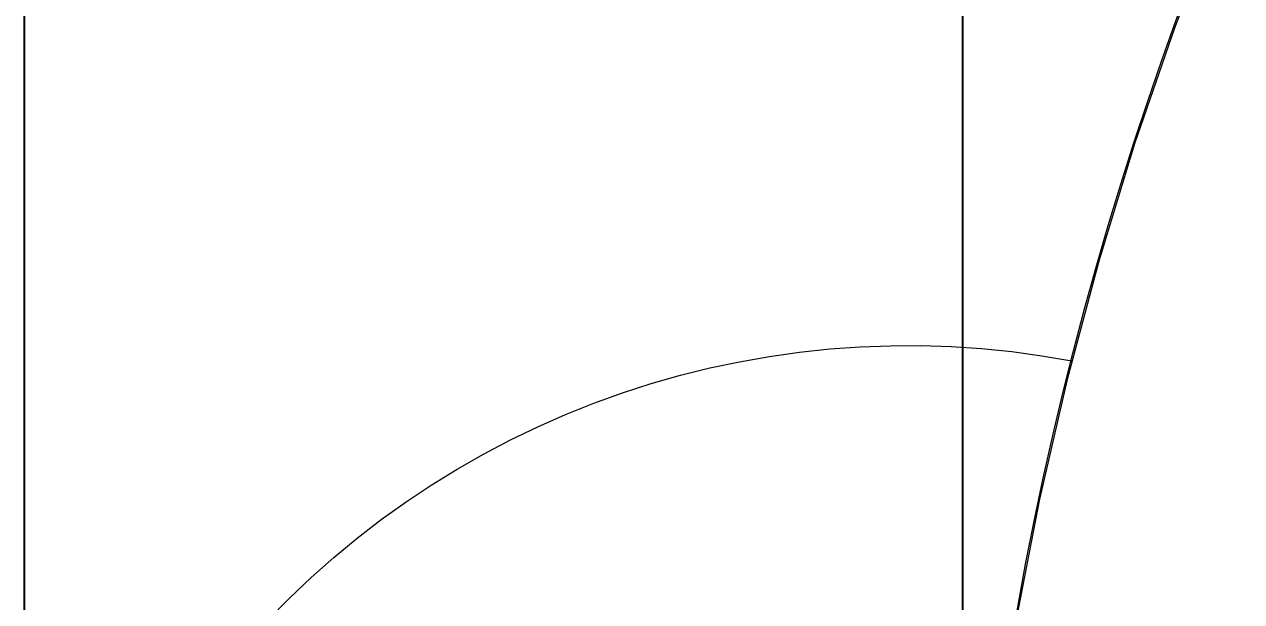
# Model space of a CAD drawing. Header units: inches. Extents: x -12 to 136, y -5 to 104.
# Drawn here: x 42.807 to 45.885, y 5.688 to 7.147 of the extents above; entities that cross this region are included whole.
import ezdxf

# ---------------------------------------------------------------- set-up
doc = ezdxf.new("R2010")
doc.units = ezdxf.units.IN
doc.layers.add('ZANO_R', color=7, linetype='Continuous', lineweight=0)
doc.layers.add('ZANO_W', color=1, linetype='Continuous', lineweight=0)
doc.styles.get("Standard").update_dxf_attribs({"font": 'ARIALUNI.TTF'})
doc.dimstyles.new('amerykanie', dxfattribs={"dimtxt": 50, "dimasz": 50, "dimexe": 0.5, "dimexo": 0.5, "dimgap": 1, "dimtad": 1, "dimdec": 0, "dimzin": 0, "dimlunit": 5, "dimtxsty": 'Standard', "dimcen": 0.09, "dimclrd": 1, "dimclre": 1, "dimclrt": 1, "dimazin": 0, "dimtfac": 1, "dimtdec": 0, "dimtmove": 0, "dimatfit": 3, "dimfxl": 1, "dimtzin": 0, "dimarcsym": 1})

# ---------------------------------------------------------------- blocks, each defined once
blk = doc.blocks.new('*D374')
at = {"layer": 'ZANO_W', "color": 1, "lineweight": -2}
for p, q in [((45.1797, 4.602), (45.1797, 14.347)), ((62.9454, 4.602), (62.9454, 14.347)), ((61.9454, 13.847), (46.1797, 13.847))]:
    blk.add_line(p, q, dxfattribs=at)
at = {"layer": 'ZANO_W', "color": 1}
for points in [[(46.1797, 14.0137), (46.1797, 13.6804), (45.1797, 13.847)], [(61.9454, 13.6804), (61.9454, 14.0137), (62.9454, 13.847)]]:
    blk.add_solid(points, dxfattribs=at)
at = {"layer": 'ZANO_W', "color": 1, "insert": (54.0626, 14.8661), "char_height": 1, "attachment_point": 5}
blk.add_mtext('17 3/4', dxfattribs=at)
blk = doc.blocks.new('*D375')
at = {"layer": 'ZANO_W', "color": 1, "lineweight": -2}
for p, q in [((42.8072, 4.6066), (42.8072, 16.9349)), ((65.318, 4.5973), (65.318, 16.9349)), ((64.318, 16.4349), (43.8072, 16.4349))]:
    blk.add_line(p, q, dxfattribs=at)
at = {"layer": 'ZANO_W', "color": 1}
for points in [[(43.8072, 16.6015), (43.8072, 16.2682), (42.8072, 16.4349)], [(64.318, 16.2682), (64.318, 16.6015), (65.318, 16.4349)]]:
    blk.add_solid(points, dxfattribs=at)
at = {"layer": 'ZANO_W', "color": 1, "insert": (54.0626, 17.4539), "char_height": 1, "attachment_point": 5}
blk.add_mtext('22 1/2', dxfattribs=at)

msp = doc.modelspace()

# ---------------------------------------------------------------- linework, layer by layer
at = {"layer": 'ZANO_R'}
for p, q in [((45.82566, 7.4273), (45.7147, 7.13801)), ((45.7147, 7.13801), (45.61389, 6.84504)), ((45.61389, 6.84504), (45.52337, 6.54872)), ((45.52337, 6.54872), (45.44323, 6.24943)), ((44.6912, 6.30814), (44.76724, 6.31886)), ((44.76724, 6.31886), (44.84359, 6.32695)), ((44.84359, 6.32695), (44.92018, 6.33242)), ((44.92018, 6.33242), (44.99691, 6.33525)), ((44.99691, 6.33525), (45.0737, 6.33544)), ((45.0737, 6.33544), (45.15044, 6.33299)), ((45.15044, 6.33299), (45.22706, 6.32791)), ((45.22706, 6.32791), (45.30346, 6.3202)), ((45.30346, 6.3202), (45.37954, 6.30986)), ((45.37954, 6.30986), (45.45523, 6.29692)), ((44.46594, 6.26042), (44.54047, 6.2789)), ((44.54047, 6.2789), (44.61558, 6.29482)), ((44.61558, 6.29482), (44.6912, 6.30814)), ((44.39209, 6.23938), (44.46594, 6.26042)), ((45.44323, 6.24943), (45.37358, 5.94752)), ((44.31901, 6.21582), (44.39209, 6.23938)), ((44.1755, 6.16123), (44.24679, 6.18976)), ((44.24679, 6.18976), (44.31901, 6.21582)), ((44.10523, 6.13027), (44.1755, 6.16123)), ((44.03607, 6.09692), (44.10523, 6.13027)), ((43.9681, 6.0612), (44.03607, 6.09692)), ((43.90139, 6.02317), (43.9681, 6.0612)), ((43.83604, 5.98287), (43.90139, 6.02317)), ((43.7721, 5.94035), (43.83604, 5.98287)), ((43.70966, 5.89566), (43.7721, 5.94035)), ((45.37358, 5.94752), (45.31451, 5.64337)), ((43.6488, 5.84884), (43.70966, 5.89566)), ((43.58958, 5.79996), (43.6488, 5.84884)), ((43.53208, 5.74908), (43.58958, 5.79996)), ((43.47636, 5.69625), (43.53208, 5.74908)), ((43.42249, 5.64153), (43.47636, 5.69625))]:
    msp.add_line(p, q, dxfattribs=at)
msp.add_circle((54.0626, 4.10196), 8.88285, dxfattribs=at)

# ---------------------------------------------------------------- dimensions: what is measured, and where the dimension line sits
at = {"layer": 'ZANO_W'}
for base, p1, p2, picture, middle in [((42.807179, 16.43485), (65.318034, 4.097328), (42.807179, 4.106597), '*D375', (54.062606, 17.45395)), ((45.17975, 13.84704), (62.94545, 4.10196), (45.17975, 4.10196), '*D374', (54.0626, 14.86614))]:
    dim = msp.add_linear_dim(base=base, p1=p1, p2=p2, dimstyle='amerykanie', override={"dimtxt": 1, "dimasz": 1, "dimgap": 0.5, "dimdec": 4, "dimaunit": 1, "dimadec": 1, "dimtdec": 4, "dimtmove": 1, "dimfrac": 2}, dxfattribs=at)
    dim.commit()
    dim.dimension.update_dxf_attribs({"geometry": picture, "text_midpoint": middle})

doc.saveas('drawing.dxf')
